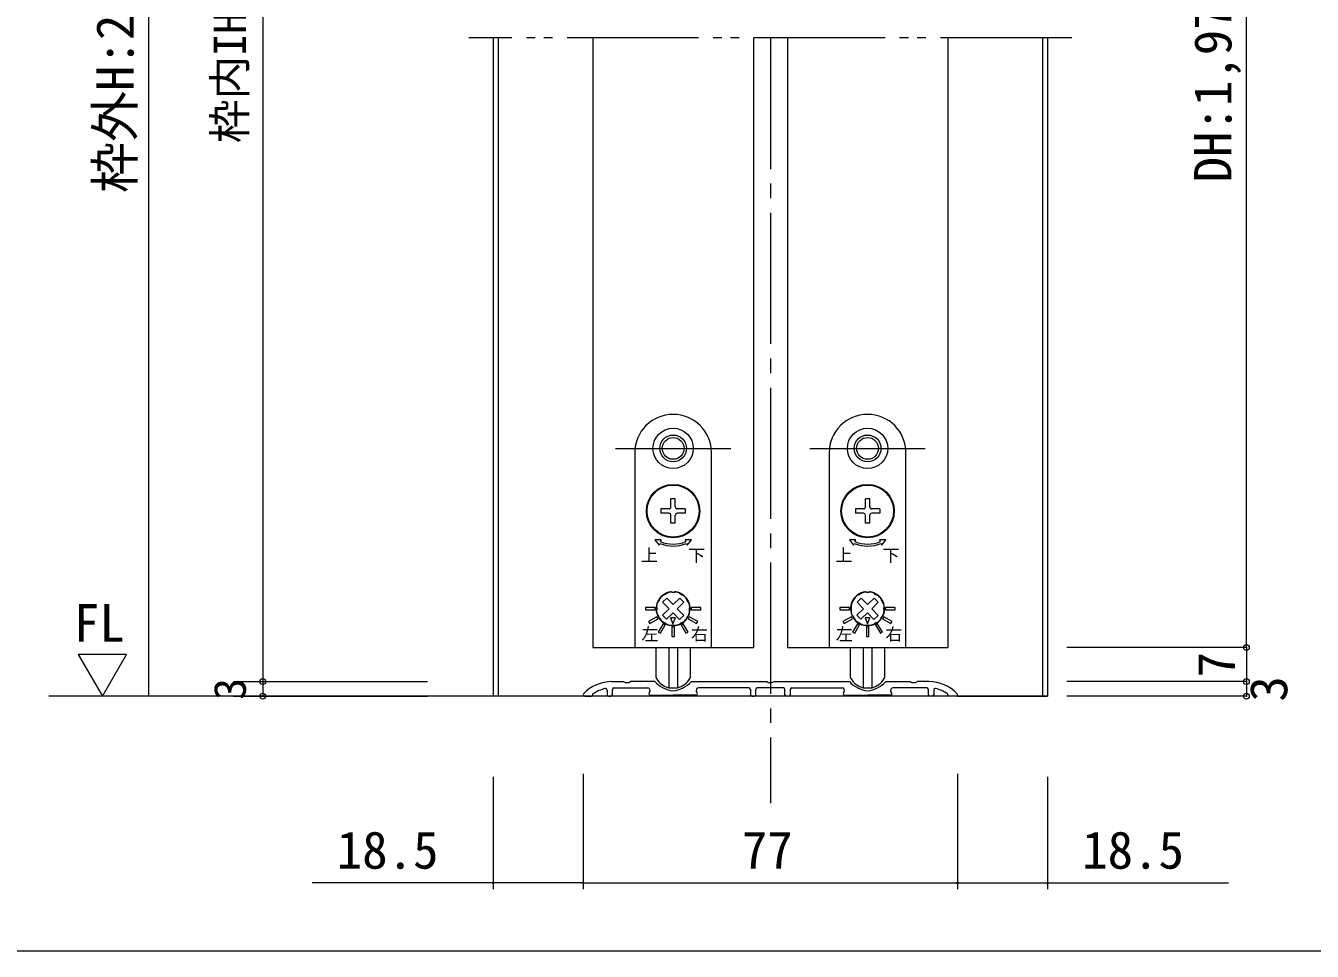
# Model space of a CAD drawing. Units: millimetres on the paper, enlarged 10 times, with parts at other scales. Extents: x -2000 to 2000, y -1385 to 1385.
# Drawn here: x -1296 to -413, y -68 to 568 of the extents above; entities that cross this region are included whole.
import ezdxf
from ezdxf.enums import TextEntityAlignment as Align

# ---------------------------------------------------------------- set-up
doc = ezdxf.new("R2010")
doc.units = ezdxf.units.MM
doc.header["$LTSCALE"] = 10
doc.header["$PDMODE"] = 32
doc.header["$PDSIZE"] = 4
for name, pattern in [('CHAIN2', [12, 9, -1, 1, -1]), ('DOUBLE_CHAIN2', [12.8, 9, -1, 0.6, -0.6, 0.6, -1]), ('USER1', [19.05, 12.7, -6.35])]:
    doc.linetypes.add(name, pattern=pattern)
for name, color, linetype, lineweight in [('1-0_H-SYM', 7, 'Continuous', 20), ('1-1_0', 7, 'Continuous', 20), ('2-0_18', 7, 'Continuous', 18)]:
    doc.layers.add(name, color=color, linetype=linetype, lineweight=lineweight)
doc.styles.add('ＭＳ ゴシック', font='')
doc.styles.get('ＭＳ ゴシック').set_extended_font_data('MS Gothic')

msp = doc.modelspace()

# ---------------------------------------------------------------- linework, layer by layer
at = {"layer": '1-0_H-SYM'}
msp.add_line((380, -67.5), (-1950, -67.5), dxfattribs=at)
msp.add_line((380, -67.5), (-1950, -67.5), dxfattribs=at)
at = {"layer": '1-1_0'}
msp.add_lwpolyline([(380, -67.5), (-1950, -67.5), (-1950, 1335)], dxfattribs=at)
at = {"layer": '2-0_18', "color": 4, "lineweight": 9}
for p, q in [((-1211.41, 1051.34), (-1211.41, 107.52)), ((-1133.07, 931.34), (-1133.07, 117.52)), ((-458.59, 140.85), (-458.59, 904.67)), ((-1259.6, 136.2), (-1242.9, 107.52)), ((-1226.41, 136.2), (-1259.6, 136.2)), ((-1242.9, 107.52), (-1226.41, 136.2)), ((-458.59, 140.85), (-581.67, 140.85)), ((-458.59, 140.85), (-458.59, 117.52)), ((-1153.07, 117.52), (-1020, 117.52)), ((-1133.07, 117.52), (-1133.07, 107.52)), ((-458.59, 117.52), (-581.67, 117.52)), ((-458.59, 117.52), (-458.59, 107.52)), ((-975, 107.52), (-1279.75, 107.52)), ((-1153.07, 107.52), (-1020, 107.52)), ((-458.59, 107.52), (-581.67, 107.52))]:
    msp.add_line(p, q, dxfattribs=at)
at = {"layer": '2-0_18', "linetype": 'DOUBLE_CHAIN2', "lineweight": 20}
msp.add_line((-578.33, 559.18), (-991.67, 559.18), dxfattribs=at)
at = {"layer": '2-0_18', "lineweight": 20}
for p, q in [((-975, 559.18), (-975, 107.52)), ((-971.67, 559.18), (-971.67, 107.52)), ((-906.67, 559.18), (-906.67, 140.85)), ((-796.67, 559.18), (-796.67, 140.85)), ((-773.33, 559.18), (-773.33, 140.85)), ((-663.33, 559.18), (-663.33, 140.85)), ((-598.33, 559.18), (-598.33, 107.52)), ((-595, 559.18), (-595, 107.52)), ((-906.67, 140.85), (-796.67, 140.85)), ((-773.33, 140.85), (-663.33, 140.85)), ((-595, 107.52), (-975, 107.52)), ((-656.67, 107.52), (-595, 107.52)), ((-913.33, 54.18), (-913.33, -24.79)), ((-656.67, 54.18), (-656.67, -24.79)), ((-975, 52.09), (-975, -24.79)), ((-913.33, 52.09), (-913.33, -24.79)), ((-656.67, 52.09), (-656.67, -24.79)), ((-656.67, 52.09), (-656.67, -24.79)), ((-656.67, 52.09), (-656.67, -24.79)), ((-595, 52.09), (-595, -24.79)), ((-913.33, -20.63), (-1099.11, -20.63)), ((-913.33, -20.63), (-656.67, -20.63)), ((-656.67, -20.63), (-470.89, -20.63))]:
    msp.add_line(p, q, dxfattribs=at)
at = {"layer": '2-0_18', "color": 4, "linetype": 'CHAIN2', "lineweight": 9}
msp.add_line((-785, 559.18), (-785, 34.18), dxfattribs=at)
at = {"layer": '2-0_18', "color": 2, "linetype": 'USER1'}
for p, q in [((-891.17, 277.52), (-812.17, 277.52)), ((-757.83, 277.52), (-678.83, 277.52))]:
    msp.add_line(p, q, dxfattribs=at)
at = {"layer": '2-0_18'}
for p, q in [((-878, 274.52), (-878, 140.85)), ((-825.33, 140.85), (-825.33, 274.52)), ((-744.67, 274.52), (-744.67, 140.85)), ((-692, 140.85), (-692, 274.52)), ((-850.17, 242.85), (-853.17, 242.85)), ((-853.17, 237.35), (-853.17, 242.85)), ((-850.17, 237.35), (-850.17, 242.85)), ((-716.83, 242.85), (-719.83, 242.85)), ((-719.83, 237.35), (-719.83, 242.85)), ((-716.83, 237.35), (-716.83, 242.85)), ((-854.5, 233.02), (-860, 233.02)), ((-853.17, 226.18), (-853.17, 231.68)), ((-850.17, 226.18), (-850.17, 231.68)), ((-843.33, 236.02), (-848.83, 236.02)), ((-843.33, 233.02), (-848.83, 233.02)), ((-843.33, 236.02), (-843.33, 233.02)), ((-721.17, 233.02), (-726.67, 233.02)), ((-719.83, 226.18), (-719.83, 231.68)), ((-716.83, 226.18), (-716.83, 231.68)), ((-710, 236.02), (-715.5, 236.02)), ((-710, 233.02), (-715.5, 233.02)), ((-710, 236.02), (-710, 233.02)), ((-850.17, 226.18), (-853.17, 226.18)), ((-716.83, 226.18), (-719.83, 226.18)), ((-854.49, 167.55), (-858.92, 172.08)), ((-851.63, 170.35), (-847.1, 174.77)), ((-721.16, 167.55), (-725.58, 172.08)), ((-718.3, 170.35), (-713.77, 174.77)), ((-859.03, 163.13), (-854.49, 167.55)), ((-856.23, 160.27), (-859.03, 163.13)), ((-856.23, 160.27), (-851.7, 164.69)), ((-847.28, 160.16), (-851.7, 164.69)), ((-844.42, 162.95), (-847.28, 160.16)), ((-725.69, 163.13), (-721.16, 167.55)), ((-722.9, 160.27), (-725.69, 163.13)), ((-722.9, 160.27), (-718.37, 164.69)), ((-713.94, 160.16), (-718.37, 164.69)), ((-711.08, 162.95), (-713.94, 160.16)), ((-878, 140.85), (-825.33, 140.85)), ((-863.33, 120.41), (-863.33, 140.85)), ((-854.58, 140.85), (-854.58, 113.34)), ((-848.75, 140.85), (-848.75, 113.34)), ((-840, 140.85), (-840, 120.41)), ((-744.67, 140.85), (-692, 140.85)), ((-730, 120.41), (-730, 140.85)), ((-721.25, 140.85), (-721.25, 113.34)), ((-715.42, 140.85), (-715.42, 113.34)), ((-706.67, 140.85), (-706.67, 120.41)), ((-893.71, 117.52), (-885.83, 117.52)), ((-864.17, 117.52), (-880.83, 117.52)), ((-839.17, 117.52), (-787.5, 117.52)), ((-782.5, 117.52), (-730.83, 117.52)), ((-705.83, 117.52), (-689.17, 117.52)), ((-676.29, 117.52), (-684.17, 117.52)), ((-912.33, 107.52), (-907.67, 107.52)), ((-906.67, 108.52), (-906.67, 109.04)), ((-897, 111.75), (-897, 108.52)), ((-896, 107.52), (-894.33, 107.52)), ((-893.33, 108.52), (-893.33, 112.18)), ((-892.33, 113.18), (-869.06, 113.18)), ((-883.67, 113.18), (-869.06, 113.18)), ((-868.2, 109.68), (-867.62, 110.68)), ((-867.33, 108.18), (-851.67, 108.18)), ((-854.58, 113.34), (-848.75, 113.34)), ((-836, 108.18), (-851.67, 108.18)), ((-835.13, 109.68), (-835.71, 110.68)), ((-799.67, 113.18), (-834.27, 113.18)), ((-798.67, 112.18), (-798.67, 108.52)), ((-797.67, 107.52), (-796, 107.52)), ((-795, 108.52), (-795, 112.18)), ((-776, 113.18), (-794, 113.18)), ((-775, 108.52), (-775, 112.18)), ((-772.33, 107.52), (-774, 107.52)), ((-771.33, 112.18), (-771.33, 108.52)), ((-770.33, 113.18), (-735.73, 113.18)), ((-734.87, 109.68), (-734.29, 110.68)), ((-734, 108.18), (-718.33, 108.18)), ((-721.25, 113.34), (-715.42, 113.34)), ((-702.67, 108.18), (-718.33, 108.18)), ((-701.8, 109.68), (-702.38, 110.68)), ((-677.67, 113.18), (-700.94, 113.18)), ((-676.67, 108.52), (-676.67, 112.18)), ((-674, 107.52), (-675.67, 107.52)), ((-673, 111.75), (-673, 108.52)), ((-663.33, 108.52), (-663.33, 109.04)), ((-657.67, 107.52), (-662.33, 107.52))]:
    msp.add_line(p, q, dxfattribs=at)
for points in [[(-854.5, 236.02), (-860, 236.02), (-860, 233.02)], [(-721.17, 236.02), (-726.67, 236.02), (-726.67, 233.02)], [(-860.34, 213.58), (-859.83, 214.81), (-864.16, 214.81), (-861.36, 211.11), (-860.85, 212.34)], [(-842.48, 212.34), (-841.97, 211.11), (-839.17, 214.81), (-843.5, 214.81), (-842.99, 213.58)], [(-727.01, 213.58), (-726.5, 214.81), (-730.83, 214.81), (-728.03, 211.11), (-727.52, 212.34)], [(-709.15, 212.34), (-708.64, 211.11), (-705.84, 214.81), (-710.17, 214.81), (-709.66, 213.58)], [(-851.63, 170.35), (-856.06, 174.88), (-858.92, 172.08)], [(-844.42, 162.95), (-848.84, 167.48), (-844.31, 171.91), (-847.1, 174.77)], [(-718.3, 170.35), (-722.72, 174.88), (-725.58, 172.08)], [(-711.08, 162.95), (-715.51, 167.48), (-710.97, 171.91), (-713.77, 174.77)]]:
    msp.add_lwpolyline(points, dxfattribs=at)
for points in [[(-870.67, 166.68), (-864, 166.68), (-864, 168.35), (-870.67, 168.35)], [(-832.67, 168.35), (-839.33, 168.35), (-839.33, 166.68), (-832.67, 166.68)], [(-737.33, 166.68), (-730.67, 166.68), (-730.67, 168.35), (-737.33, 168.35)], [(-699.33, 168.35), (-706, 168.35), (-706, 166.68), (-699.33, 166.68)], [(-867.7, 157.3), (-861.93, 160.63), (-862.76, 162.07), (-868.54, 158.74)], [(-851.79, 157.18), (-850.08, 161.16), (-853.41, 161.2)], [(-834.8, 158.74), (-840.57, 162.07), (-841.4, 160.63), (-835.63, 157.3)], [(-734.37, 157.3), (-728.6, 160.63), (-729.43, 162.07), (-735.2, 158.74)], [(-718.46, 157.18), (-716.74, 161.16), (-720.08, 161.2)], [(-701.46, 158.74), (-707.24, 162.07), (-708.07, 160.63), (-702.3, 157.3)], [(-860.44, 150.65), (-857.11, 156.42), (-858.56, 157.25), (-861.89, 151.48)], [(-850.83, 155.18), (-852.5, 155.18), (-852.5, 148.52), (-850.83, 148.52)], [(-841.44, 151.48), (-844.78, 157.25), (-846.22, 156.42), (-842.89, 150.65)], [(-727.11, 150.65), (-723.78, 156.42), (-725.22, 157.25), (-728.56, 151.48)], [(-717.5, 155.18), (-719.17, 155.18), (-719.17, 148.52), (-717.5, 148.52)], [(-708.11, 151.48), (-711.44, 157.25), (-712.89, 156.42), (-709.56, 150.65)]]:
    msp.add_lwpolyline(points, close=True, dxfattribs=at)
for centre, radius in [((-851.67, 277.52), 13.83), ((-718.33, 277.52), 13.83), ((-851.67, 277.52), 9.17), ((-851.67, 277.52), 7.5), ((-718.33, 277.52), 9.17), ((-718.33, 277.52), 7.5), ((-851.67, 234.52), 18.33), ((-851.67, 234.52), 17.83), ((-718.33, 234.52), 18.33), ((-718.33, 234.52), 17.83)]:
    msp.add_circle(centre, radius, dxfattribs=at)
at = {"layer": '2-0_18', "lineweight": 20}
msp.add_circle((-656.67, -20.63), 0.521, dxfattribs=at)
at = {"layer": '2-0_18'}
for centre, radius, start, end in [((-851.67, 274.52), 26.33, 0, 180), ((-718.33, 274.52), 26.33, 0, 180), ((-854.5, 237.35), 1.33, 270, 360), ((-854.5, 231.68), 1.33, 360, 90), ((-848.83, 237.35), 1.33, 180, 270), ((-848.83, 231.68), 1.33, 90, 180), ((-721.17, 237.35), 1.33, 270, 360), ((-721.17, 231.68), 1.33, 360, 90), ((-715.5, 237.35), 1.33, 180, 270), ((-715.5, 231.68), 1.33, 90, 180), ((-851.67, 234.52), 24, 247.5, 292.5), ((-851.67, 234.52), 22.67, 247.5, 292.5), ((-718.33, 234.52), 24, 247.5, 292.5), ((-718.33, 234.52), 22.67, 247.5, 292.5), ((-851.67, 167.52), 11.67, 98.90298, 201.09702), ((-856.96, 173.73), 3.33, 99.87866, 130.42431), ((-851.67, 167.52), 11.17, 116.90028, 121.69834), ((-854.21, 175.28), 3.33, 108.17431, 138.71996), ((-851.67, 167.52), 11.5, 100.42431, 108.17431), ((-853.14, 175.55), 3.33, 69.87866, 100.42431), ((-853.11, 176.74), 2.33, 72.61143, 98.90298), ((-851.67, 181.35), 2.5, 252.61143, 287.38857), ((-851.67, 167.52), 11.17, 86.90028, 91.69834), ((-849.99, 175.51), 3.33, 78.17431, 108.71996), ((-850.22, 176.74), 2.33, 81.09702, 107.38857), ((-851.67, 167.52), 11.67, 338.90298, 81.09702), ((-851.67, 167.52), 11.5, 70.42431, 78.17431), ((-848.93, 175.21), 3.33, 39.87866, 70.42431), ((-851.67, 167.52), 11.17, 56.90028, 61.69834), ((-846.22, 173.6), 3.33, 48.17431, 78.71996), ((-718.33, 167.52), 11.67, 98.90298, 201.09702), ((-723.63, 173.73), 3.33, 99.87866, 130.42431), ((-718.33, 167.52), 11.17, 116.90028, 121.69834), ((-720.88, 175.28), 3.33, 108.17431, 138.71996), ((-718.33, 167.52), 11.5, 100.42431, 108.17431), ((-719.81, 175.55), 3.33, 69.87866, 100.42431), ((-719.78, 176.74), 2.33, 72.61143, 98.90298), ((-718.33, 181.35), 2.5, 252.61143, 287.38857), ((-718.33, 167.52), 11.17, 86.90028, 91.69834), ((-716.66, 175.51), 3.33, 78.17431, 108.71996), ((-716.89, 176.74), 2.33, 81.09702, 107.38857), ((-718.33, 167.52), 11.67, 338.90298, 81.09702), ((-718.33, 167.52), 11.5, 70.42431, 78.17431), ((-715.6, 175.21), 3.33, 39.87866, 70.42431), ((-718.33, 167.52), 11.17, 56.90028, 61.69834), ((-712.89, 173.6), 3.33, 48.17431, 78.71996), ((-859.66, 169.19), 3.33, 168.17431, 198.71996), ((-851.67, 167.52), 11.5, 160.42431, 168.17431), ((-851.67, 167.52), 11.17, 176.90028, 181.69834), ((-859.36, 170.25), 3.33, 129.87866, 160.42431), ((-851.67, 167.52), 11.17, 146.90028, 151.69834), ((-857.75, 172.96), 3.33, 138.17431, 168.71996), ((-851.67, 167.52), 11.5, 130.42431, 138.17431), ((-851.67, 167.52), 11.5, 40.42431, 48.17431), ((-845.45, 172.81), 3.33, 9.87866, 40.42431), ((-851.67, 167.52), 11.17, 26.90028, 31.69834), ((-843.91, 170.06), 3.33, 18.17431, 48.71996), ((-851.67, 167.52), 11.5, 10.42431, 18.17431), ((-851.67, 167.52), 11.17, 356.90028, 1.69834), ((-843.63, 168.99), 3.33, 339.87866, 10.42431), ((-726.33, 169.19), 3.33, 168.17431, 198.71996), ((-718.33, 167.52), 11.5, 160.42431, 168.17431), ((-718.33, 167.52), 11.17, 176.90028, 181.69834), ((-726.03, 170.25), 3.33, 129.87866, 160.42431), ((-718.33, 167.52), 11.17, 146.90028, 151.69834), ((-724.42, 172.96), 3.33, 138.17431, 168.71996), ((-718.33, 167.52), 11.5, 130.42431, 138.17431), ((-718.33, 167.52), 11.5, 40.42431, 48.17431), ((-712.12, 172.81), 3.33, 9.87866, 40.42431), ((-718.33, 167.52), 11.17, 26.90028, 31.69834), ((-710.57, 170.06), 3.33, 18.17431, 48.71996), ((-718.33, 167.52), 11.5, 10.42431, 18.17431), ((-718.33, 167.52), 11.17, 356.90028, 1.69834), ((-710.3, 168.99), 3.33, 339.87866, 10.42431), ((-859.7, 166.04), 3.33, 159.87866, 190.42431), ((-851.67, 167.52), 11.5, 190.42431, 198.17431), ((-859.43, 164.97), 3.33, 198.17431, 228.71996), ((-860.37, 164.16), 2.33, 201.09702, 227.38857), ((-863.65, 160.6), 2.5, 12.61143, 47.38857), ((-851.67, 167.52), 11.17, 206.90028, 211.69834), ((-858.93, 161.66), 2.33, 192.61143, 218.90298), ((-857.88, 162.22), 3.33, 189.87866, 220.42431), ((-851.67, 167.52), 11.67, 218.90298, 321.09702), ((-851.67, 167.52), 11.5, 220.42431, 228.17431), ((-857.11, 161.43), 3.33, 228.17431, 258.71996), ((-851.67, 167.52), 11.5, 310.42431, 318.17431), ((-845.58, 162.07), 3.33, 318.17431, 348.71996), ((-844.4, 161.66), 2.33, 321.09702, 347.38857), ((-851.67, 167.52), 11.17, 326.90028, 331.69834), ((-839.69, 160.6), 2.5, 132.61143, 167.38857), ((-843.97, 164.78), 3.33, 309.87866, 340.42431), ((-842.96, 164.16), 2.33, 312.61143, 338.90298), ((-851.67, 167.52), 11.5, 340.42431, 348.17431), ((-843.67, 165.84), 3.33, 348.17431, 18.71996), ((-726.37, 166.04), 3.33, 159.87866, 190.42431), ((-718.33, 167.52), 11.5, 190.42431, 198.17431), ((-726.09, 164.97), 3.33, 198.17431, 228.71996), ((-727.04, 164.16), 2.33, 201.09702, 227.38857), ((-730.31, 160.6), 2.5, 12.61143, 47.38857), ((-718.33, 167.52), 11.17, 206.90028, 211.69834), ((-725.6, 161.66), 2.33, 192.61143, 218.90298), ((-724.55, 162.22), 3.33, 189.87866, 220.42431), ((-718.33, 167.52), 11.67, 218.90298, 321.09702), ((-718.33, 167.52), 11.5, 220.42431, 228.17431), ((-723.78, 161.43), 3.33, 228.17431, 258.71996), ((-718.33, 167.52), 11.5, 310.42431, 318.17431), ((-712.25, 162.07), 3.33, 318.17431, 348.71996), ((-711.07, 161.66), 2.33, 321.09702, 347.38857), ((-718.33, 167.52), 11.17, 326.90028, 331.69834), ((-706.35, 160.6), 2.5, 132.61143, 167.38857), ((-710.64, 164.78), 3.33, 309.87866, 340.42431), ((-709.63, 164.16), 2.33, 312.61143, 338.90298), ((-718.33, 167.52), 11.5, 340.42431, 348.17431), ((-710.34, 165.84), 3.33, 348.17431, 18.71996), ((-851.67, 167.52), 11.17, 236.90028, 241.69834), ((-854.4, 159.82), 3.33, 219.87866, 250.42431), ((-851.67, 167.52), 11.5, 250.42431, 258.17431), ((-853.34, 159.52), 3.33, 258.17431, 288.71996), ((-851.67, 167.52), 11.17, 266.90028, 271.69834), ((-850.19, 159.49), 3.33, 249.87866, 280.42431), ((-851.67, 167.52), 11.5, 280.42431, 288.17431), ((-849.12, 159.76), 3.33, 288.17431, 318.71996), ((-851.67, 167.52), 11.17, 296.90028, 301.69834), ((-846.37, 161.3), 3.33, 279.87866, 310.42431), ((-718.33, 167.52), 11.17, 236.90028, 241.69834), ((-721.07, 159.82), 3.33, 219.87866, 250.42431), ((-718.33, 167.52), 11.5, 250.42431, 258.17431), ((-720.01, 159.52), 3.33, 258.17431, 288.71996), ((-718.33, 167.52), 11.17, 266.90028, 271.69834), ((-716.86, 159.49), 3.33, 249.87866, 280.42431), ((-718.33, 167.52), 11.5, 280.42431, 288.17431), ((-715.79, 159.76), 3.33, 288.17431, 318.71996), ((-718.33, 167.52), 11.17, 296.90028, 301.69834), ((-713.04, 161.3), 3.33, 279.87866, 310.42431), ((-893.71, 90.85), 26.67, 90, 136.50339), ((-883.33, 121.87), 5.02, 240.13717, 299.86283), ((-848.65, 132.64), 21.67, 224.26307, 261.9973), ((-861.67, 120.41), 1.67, 180, 210.56067), ((-851.62, 126.34), 13.33, 210.56067, 257.16143), ((-854.68, 132.64), 21.67, 278.0027, 315.73693), ((-851.71, 126.34), 13.33, 282.83857, 329.43933), ((-841.67, 120.41), 1.67, 329.43933, 360), ((-785, 121.87), 5.02, 240.13717, 299.86283), ((-715.32, 132.64), 21.67, 224.26307, 261.9973), ((-728.33, 120.41), 1.67, 180, 210.56067), ((-718.29, 126.34), 13.33, 210.56067, 257.16143), ((-721.35, 132.64), 21.67, 278.0027, 315.73693), ((-718.38, 126.34), 13.33, 282.83857, 329.43933), ((-708.33, 120.41), 1.67, 329.43933, 360), ((-686.67, 121.87), 5.02, 240.13717, 299.86283), ((-676.29, 90.85), 26.67, 43.49661, 90), ((-912.33, 108.52), 1, 136.50339, 270), ((-907.67, 108.52), 1, 270, 0), ((-893.71, 90.85), 22.33, 101.58901, 125.44735), ((-898, 111.75), 1, 0, 101.58901), ((-896, 108.52), 1, 180, 270), ((-894.33, 108.52), 1, 270, 0), ((-892.33, 112.18), 1, 90, 180), ((-869.06, 111.52), 1.67, 330, 90), ((-867.33, 109.18), 1, 150, 270), ((-836, 109.18), 1, 270, 30), ((-834.27, 111.52), 1.67, 90, 210), ((-799.67, 112.18), 1, 0, 90), ((-797.67, 108.52), 1, 180, 270), ((-796, 108.52), 1, 270, 0), ((-794, 112.18), 1, 90, 180), ((-776, 112.18), 1, 0, 90), ((-774, 108.52), 1, 180, 270), ((-772.33, 108.52), 1, 270, 0), ((-770.33, 112.18), 1, 90, 180), ((-735.73, 111.52), 1.67, 330, 90), ((-734, 109.18), 1, 150, 270), ((-702.67, 109.18), 1, 270, 30), ((-700.94, 111.52), 1.67, 90, 210), ((-677.67, 112.18), 1, 0, 90), ((-675.67, 108.52), 1, 180, 270), ((-674, 108.52), 1, 270, 0), ((-672, 111.75), 1, 78.41099, 180), ((-676.29, 90.85), 22.33, 54.55265, 78.41099), ((-662.33, 108.52), 1, 180, 270), ((-657.67, 108.52), 1, 270, 43.49661)]:
    msp.add_arc(centre, radius, start, end, dxfattribs=at)
at = {"layer": '2-0_18', "lineweight": 20}
for centre, start, end in [((-975, -20.63), 0, 180), ((-975, -20.63), 180, 0), ((-913.33, -20.63), 0, 180), ((-913.33, -20.63), 180, 0), ((-595, -20.63), 0, 180), ((-595, -20.63), 180, 0)]:
    msp.add_arc(centre, 0.521, start, end, dxfattribs=at)
at = {"layer": '2-0_18', "color": 4}
for p in [(-458.59, 140.85), (-1133.07, 117.52), (-458.59, 117.52), (-1133.07, 107.52), (-458.59, 107.52)]:
    msp.add_point(p, dxfattribs=at)

# ---------------------------------------------------------------- texts
at = {"layer": '2-0_18', "style": 'ＭＳ ゴシック'}
for s, height, p in [('枠内IH:1,985', 21.99, (-1138.07, 486.93)), ('枠外H:2,024', 25.66, (-1213.92, 452.76)), ('DH:1,970', 25.66, (-461.09, 459.98)), ('7', 25.66, (-458.59, 120.43)), ('3', 21.99, (-1138.07, 105.02)), ('3', 25.66, (-422.84, 103.77))]:
    msp.add_text(s, height=height, rotation=90, dxfattribs=at).set_placement(p, align=Align.BOTTOM_LEFT)
for s, height, p in [('上', 8.55, (-873.74, 197.46)), ('下', 8.55, (-841.42, 197.2)), ('上', 8.55, (-740.41, 197.46)), ('下', 8.55, (-708.09, 197.2)), ('FL', 25.66, (-1262.56, 137.31)), ('左', 8.55, (-873.43, 143.28)), ('右', 8.55, (-839.45, 143.2)), ('左', 8.55, (-740.1, 143.28)), ('右', 8.55, (-706.12, 143.2)), ('18.5', 25.66, (-1082.37, -18.54)), ('77', 25.66, (-804.56, -18.54)), ('18.5', 25.66, (-571.18, -18.54))]:
    msp.add_text(s, height=height, dxfattribs=at).set_placement(p, align=Align.BOTTOM_LEFT)

doc.saveas('drawing.dxf')
